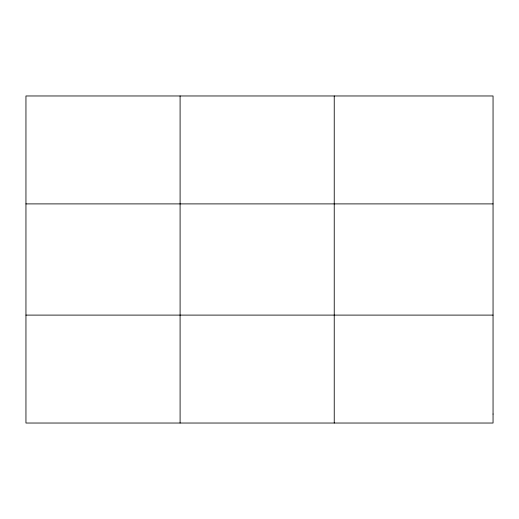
<?xml version="1.0" encoding="UTF-8"?>
<svg xmlns="http://www.w3.org/2000/svg" width="519" height="519" viewBox="0 0 519 519"><rect width="100%" height="100%" fill="white"/><g stroke="black" fill="none" stroke-linecap="round" stroke-linejoin="round"><path stroke-width="0.78" d="M180.093 95.97L180.093 423.03M334.236 95.97L334.236 423.03M25.95 203.896L493.05 203.896M25.95 315.104L493.05 315.104M493.05 414.039L493.05 423.03L25.95 423.03L25.95 95.97L493.05 95.97L493.05 414.039"/></g></svg>
